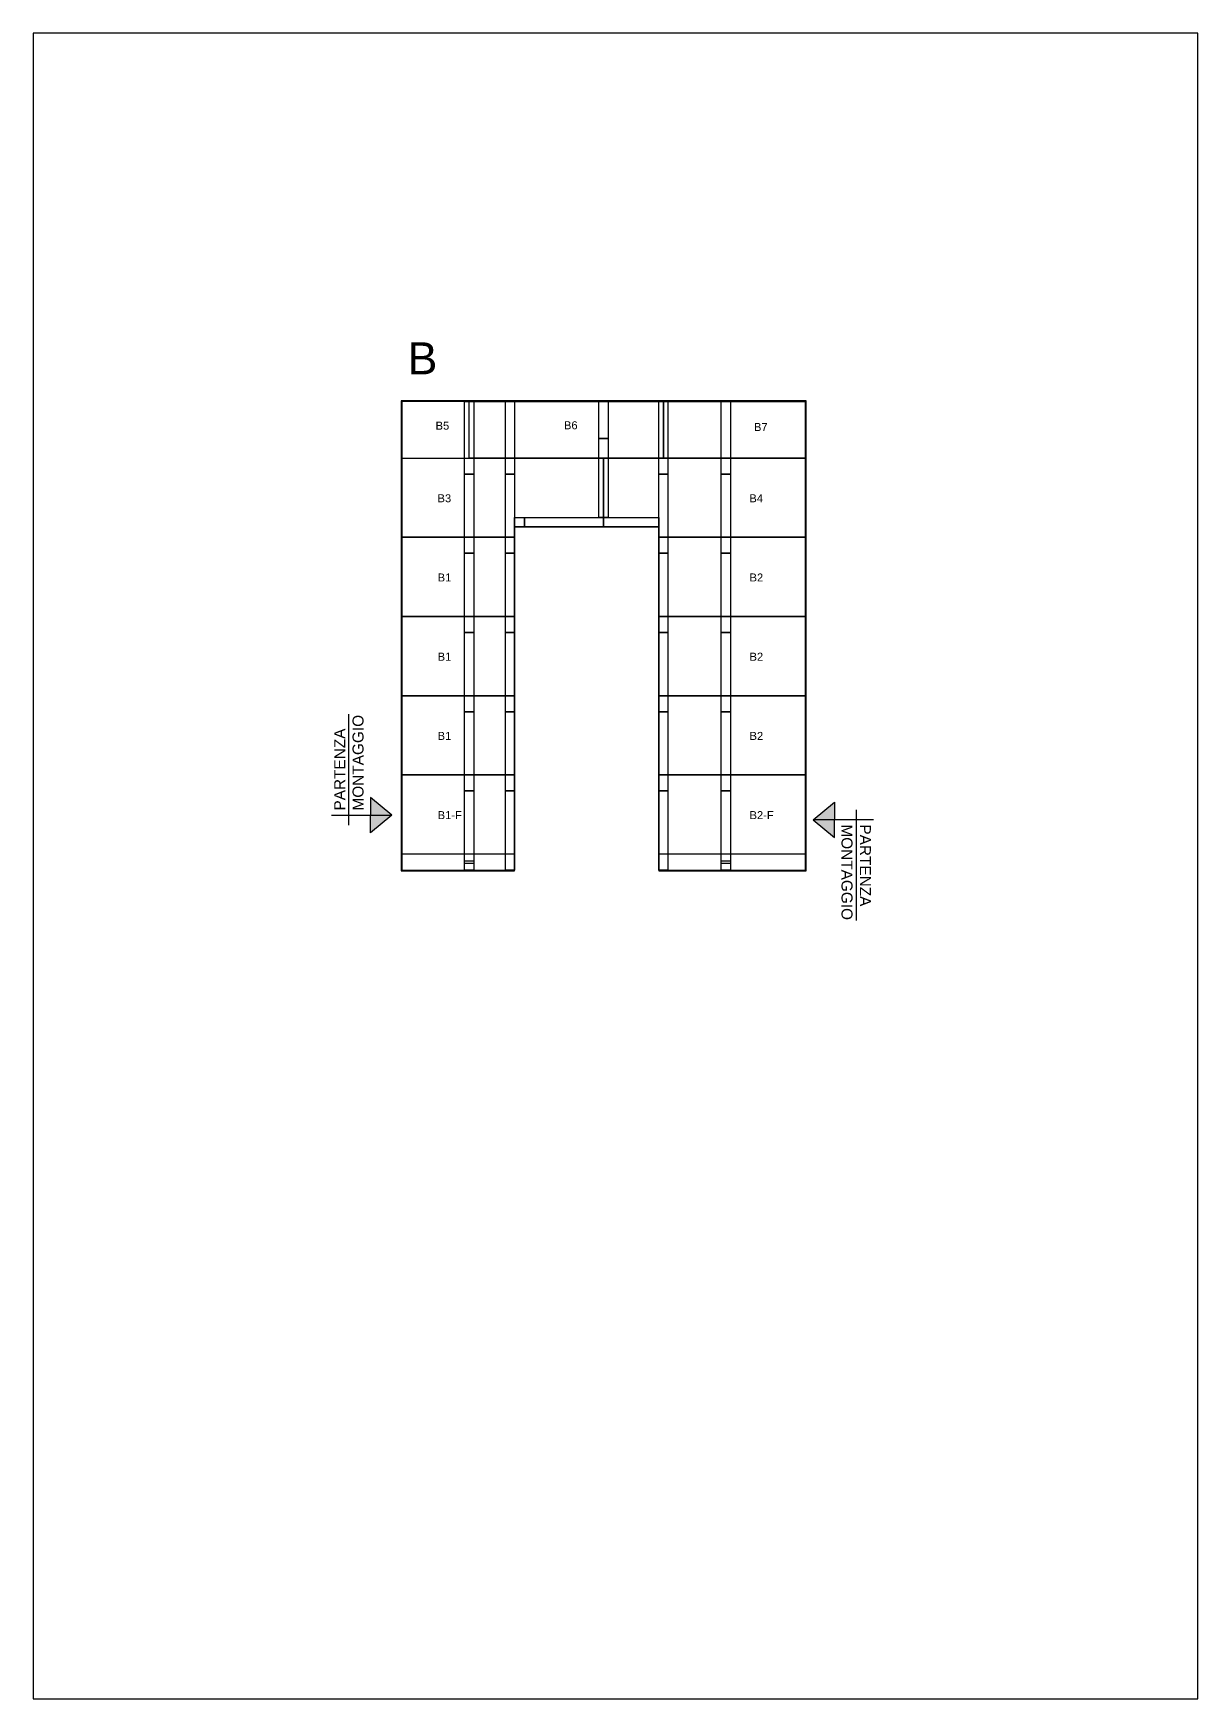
# Model space of a CAD drawing. Header units: millimetres. Extents: x -21857 to 52219, y -34656 to 2347.
# Drawn here: x 20784 to 28058, y -34656 to -24250 of the extents above; entities that cross this region are included whole.
import ezdxf

# ---------------------------------------------------------------- set-up
doc = ezdxf.new("R2010")
doc.units = ezdxf.units.MM
for name, color, linetype in [('DISTINTA PRODUZIONE', 7, 'Continuous'), ('FINESTRA', 7, 'Continuous'), ('NOTE TECNICHE', 7, 'Continuous'), ('OFFSET', 2, 'Continuous'), ('PERIMETRO', 1, 'Continuous')]:
    doc.layers.add(name, color=color, linetype=linetype)
doc.layers.add('MURALI', color=7, linetype='Continuous', true_color=0x766a5e)
doc.layers.add('PEZZI SU MISURA', color=7, linetype='Continuous', true_color=0xbb1e10)
doc.styles.get("Standard").update_dxf_attribs({"font": 'arial.ttf'})

# ---------------------------------------------------------------- blocks, each defined once
blk = doc.blocks.new('PARTENZA MONTAGGIO')
at = {"layer": 'NOTE TECNICHE'}
h = blk.add_hatch(color=3, dxfattribs=at)
h.dxf.hatch_style = 1
h.paths.add_polyline_path([(29.6, -347), (116.6, -274.7), (29.6, -274.7)])
h.paths.add_polyline_path([(29.6, -274.7), (116.6, -274.7), (29.6, -202.4)])
at = {"layer": 'NOTE TECNICHE', "color": 3}
for points in [[(-58.3, -315.9), (-58.3, 137.3)], [(-129.7, -274.7), (116.6, -274.7), (29.6, -202.4), (29.6, -274.7)], [(-129.7, -274.7), (116.6, -274.7), (29.6, -347), (29.6, -274.7)]]:
    blk.add_lwpolyline(points, dxfattribs=at)
at = {"layer": 'NOTE TECNICHE', "insert": (-118.7, -256.3), "char_height": 45, "attachment_point": 1, "rotation": 90}
blk.add_mtext_dynamic_manual_height_columns('PARTENZA MONTAGGIO', width=465.264, gutter_width=2326.3, heights=[0], dxfattribs=at)

msp = doc.modelspace()

# ---------------------------------------------------------------- linework, layer by layer
msp.add_lwpolyline([(20784, -34656.5), (28058.1, -34656.5), (28058.1, -24249.5), (20784, -24249.5)], close=True)
at = {"layer": 'MURALI'}
for points in [[(23478, -26550.9), (23536, -26550.9), (23536, -27003.9), (23478, -27003.9)], [(23733, -26550.9), (23791, -26550.9), (23791, -27003.9), (23733, -27003.9)], [(24375.6, -26780.9), (24317.6, -26780.9), (24317.6, -26550.9), (24375.6, -26550.9)], [(24691, -26550.9), (24749, -26550.9), (24749, -27003.9), (24691, -27003.9)], [(25082, -26550.9), (25140, -26550.9), (25140, -27003.9), (25082, -27003.9)], [(24375.6, -27275.9), (24317.6, -27275.9), (24317.6, -26780.9), (24375.6, -26780.9)], [(23478, -27003.9), (23536, -27003.9), (23536, -27498.9), (23478, -27498.9)], [(23733, -27003.9), (23791, -27003.9), (23791, -27498.9), (23733, -27498.9)], [(24691, -27003.9), (24749, -27003.9), (24749, -27498.9), (24691, -27498.9)], [(25082, -27003.9), (25140, -27003.9), (25140, -27498.9), (25082, -27498.9)], [(23791, -27333.9), (23791, -27275.9), (23852, -27275.9), (23852, -27333.9)], [(23852, -27333.9), (23852, -27275.9), (24347, -27275.9), (24347, -27333.9)], [(24347, -27333.9), (24347, -27275.9), (24691, -27275.9), (24691, -27333.9)], [(23478, -27498.9), (23536, -27498.9), (23536, -27993.9), (23478, -27993.9)], [(23733, -27498.9), (23791, -27498.9), (23791, -27993.9), (23733, -27993.9)], [(24691, -27498.9), (24749, -27498.9), (24749, -27993.9), (24691, -27993.9)], [(25082, -27498.9), (25140, -27498.9), (25140, -27993.9), (25082, -27993.9)], [(23478, -27993.9), (23536, -27993.9), (23536, -28488.9), (23478, -28488.9)], [(23733, -27993.9), (23791, -27993.9), (23791, -28488.9), (23733, -28488.9)], [(24691, -27993.9), (24749, -27993.9), (24749, -28488.9), (24691, -28488.9)], [(25082, -27993.9), (25140, -27993.9), (25140, -28488.9), (25082, -28488.9)], [(23478, -28488.9), (23536, -28488.9), (23536, -28983.9), (23478, -28983.9)], [(23733, -28488.9), (23791, -28488.9), (23791, -28983.9), (23733, -28983.9)], [(24691, -28488.9), (24749, -28488.9), (24749, -28983.9), (24691, -28983.9)], [(25082, -28488.9), (25140, -28488.9), (25140, -28983.9), (25082, -28983.9)], [(23478, -28983.9), (23536, -28983.9), (23536, -29478.9), (23478, -29478.9)], [(23733, -28983.9), (23791, -28983.9), (23791, -29478.9), (23733, -29478.9)], [(24691, -28983.9), (24749, -28983.9), (24749, -29478.9), (24691, -29478.9)], [(25082, -28983.9), (25140, -28983.9), (25140, -29478.9), (25082, -29478.9)], [(23536, -29436.6), (23478, -29436.6), (23478, -29421), (23536, -29421)], [(25140, -29436.6), (25082, -29436.6), (25082, -29421), (25140, -29421)]]:
    msp.add_lwpolyline(points, close=True, dxfattribs=at)
at = {"layer": 'OFFSET'}
msp.add_lwpolyline([(24691, -29478.9), (25608, -29478.9), (25608, -26550.9), (23087, -26550.9), (23087, -29478.9), (23791, -29478.9)], dxfattribs=at)
at = {"layer": 'PERIMETRO'}
for points in [[(24691, -29483.9), (25613, -29483.9), (25613, -26545.9), (23082, -26545.9), (23082, -29483.9)], [(23791, -29483.9), (23791, -27333.9), (24691, -27333.9), (24691, -29483.9)], [(23082, -29483.9), (23791, -29483.9)]]:
    msp.add_lwpolyline(points, dxfattribs=at)
at = {"layer": 'PEZZI SU MISURA'}
for points in [[(23087, -26903.9), (23507, -26903.9), (23507, -26550.9), (23087, -26550.9), (23087, -26903.9)], [(23507, -26550.9), (24720, -26550.9), (24720, -26903.9), (23507, -26903.9), (23507, -26550.9)], [(24720, -26550.9), (25608, -26550.9), (25608, -26903.9), (24720, -26903.9), (24720, -26550.9)], [(24347, -27333.9), (23791, -27333.9), (23791, -27398.9), (23087, -27398.9), (23087, -26903.9), (24347, -26903.9), (24347, -27333.9)], [(24347, -26903.9), (25607, -26903.9), (25607, -27398.9), (24691, -27398.9), (24691, -27333.9), (24347, -27333.9), (24347, -26903.9)]]:
    msp.add_lwpolyline(points, dxfattribs=at)
for points in [[(23087, -27398.9), (23791, -27398.9), (23791, -27893.9), (23087, -27893.9)], [(24691, -27398.9), (25608, -27398.9), (25608, -27893.9), (24691, -27893.9)], [(23087, -27893.9), (23791, -27893.9), (23791, -28388.9), (23087, -28388.9)], [(24691, -27893.9), (25608, -27893.9), (25608, -28388.9), (24691, -28388.9)], [(23087, -28388.9), (23791, -28388.9), (23791, -28883.9), (23087, -28883.9)], [(24691, -28388.9), (25608, -28388.9), (25608, -28883.9), (24691, -28883.9)], [(23087, -28883.9), (23791, -28883.9), (23791, -29378.9), (23087, -29378.9)], [(24691, -28883.9), (25608, -28883.9), (25608, -29378.9), (24691, -29378.9)]]:
    msp.add_lwpolyline(points, close=True, dxfattribs=at)

# ---------------------------------------------------------------- block references
at = {"layer": 'NOTE TECNICHE', "xscale": 1.527824448659311, "yscale": 1.527824448659311, "zscale": 1.527824448659311}
msp.add_blockref('PARTENZA MONTAGGIO', (22845, -28714.7), dxfattribs=at)
at = {"layer": 'NOTE TECNICHE', "xscale": 1.527824448659311, "yscale": 1.527824448659311, "zscale": 1.527824448659311, "rotation": 180}
msp.add_blockref('PARTENZA MONTAGGIO', (25834.9, -29584.7), dxfattribs=at)

# ---------------------------------------------------------------- texts
at = {"layer": 'DISTINTA PRODUZIONE', "char_height": 50, "attachment_point": 1}
for s, insert in [('B5', (23297, -26676.4)), ('B6', (24099.2, -26673.9)), ('B7', (25285.9, -26684.7)), ('B3', (23309, -27130.1)), ('B4', (25257.3, -27130.1)), ('B1', (23310, -27625.1)), ('B2', (25258.3, -27625.1)), ('B1', (23310, -28120.1)), ('B2', (25258.3, -28120.1)), ('B1', (23310, -28615.1)), ('B2', (25258.3, -28615.1)), ('B1-F', (23310, -29110.1)), ('B2-F', (25258.3, -29110.1))]:
    msp.add_mtext_dynamic_manual_height_columns(s, width=389.083, gutter_width=1550.9, heights=[0], dxfattribs=dict(at, insert=insert))
at = {"layer": 'FINESTRA', "insert": (23122.2, -26180.6), "char_height": 200, "attachment_point": 1}
msp.add_mtext_dynamic_manual_height_columns('B', width=5202.875, gutter_width=1550.9, heights=[0], dxfattribs=at)

doc.saveas('drawing.dxf')
